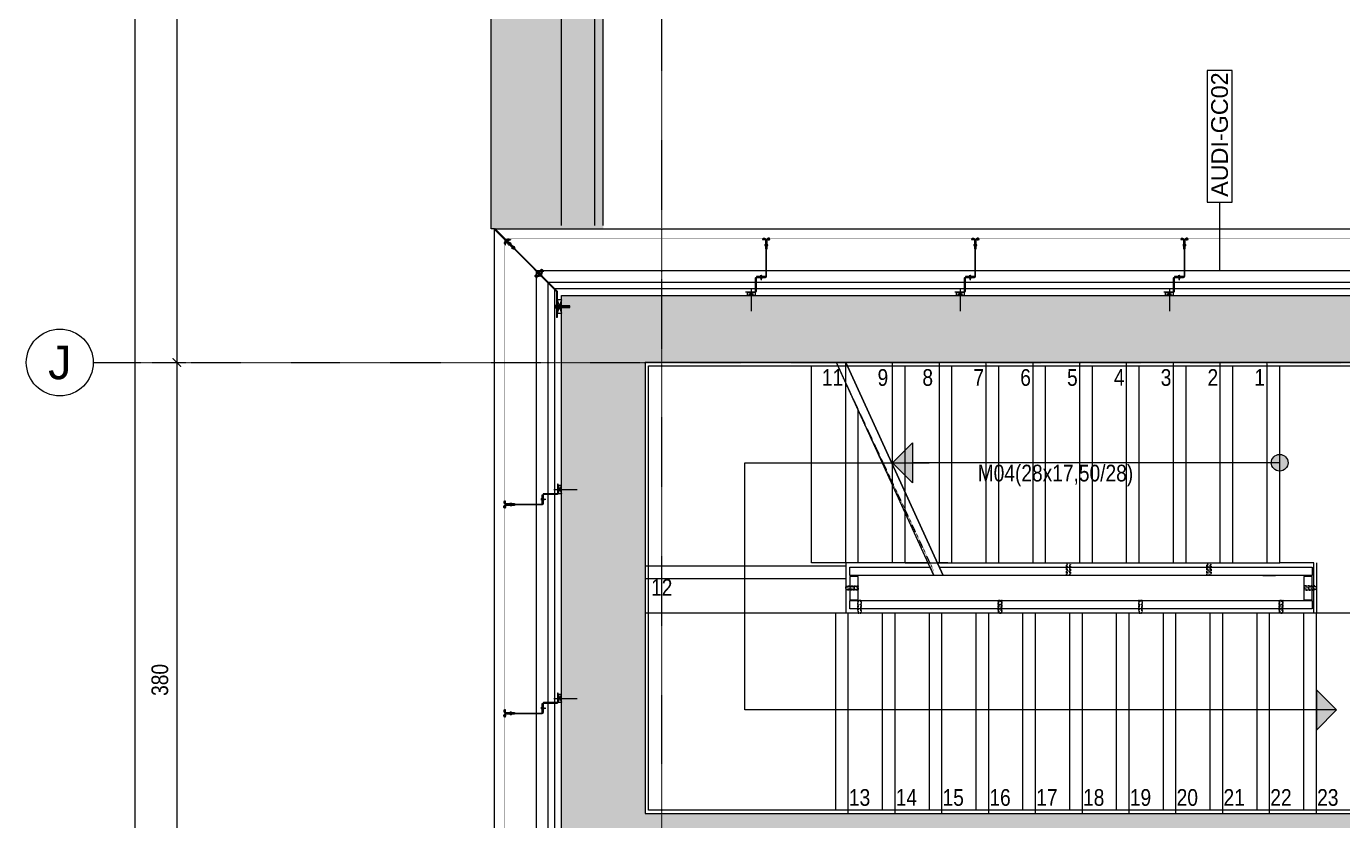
# Model space of a CAD drawing. Extents: x -1439 to 23780, y -1362 to 4476.
# Drawn here: x 12732 to 13520, y 2511 to 2986 of the extents above; entities that cross this region are included whole.
import ezdxf
from ezdxf.enums import TextEntityAlignment as Align

# ---------------------------------------------------------------- set-up
doc = ezdxf.new("R2010")
doc.units = 0
doc.header["$MEASUREMENT"] = 0
for name, pattern in [('Audi$0$DASHDOT2', [0.5, 0.25, -0.125, 0, -0.125]), ('Audi$0$DOT2', [0.125, 0, -0.125]), ('Audi$0$HIDDEN', [0.375, 0.25, -0.125])]:
    doc.linetypes.add(name, pattern=pattern)
doc.layers.get('0').update_dxf_attribs({"color": 9, "lineweight": 9})
doc.layers.get('Defpoints').update_dxf_attribs({"color": 9, "lineweight": 9})
for name, color, linetype, lineweight in [('Audi$0$01', 8, 'Continuous', 9), ('Audi$0$06B', 8, 'Continuous', 9), ('Audi$0$06C', 8, 'Continuous', 9), ('Audi$0$06D', 8, 'Continuous', 9), ('Audi$0$09W', 8, 'Continuous', 9), ('Audi$0$10', 8, 'Continuous', 9), ('Audi$0$14', 8, 'Continuous', 9), ('Audi$0$19', 8, 'Continuous', 9), ('Audi$0$19D', 8, 'Audi$0$DOT2', 9), ('Audi$0$20', 8, 'Audi$0$DOT2', 9), ('Audi$0$21', 8, 'Continuous', 9), ('Audi$0$22', 8, 'Continuous', 9), ('Audi$0$24', 8, 'Audi$0$DASHDOT2', 9), ('Audi$0$25', 8, 'Continuous', 9), ('Audi$0$33', 8, 'Audi$0$BATTING', 9), ('Audi$0$35', 8, 'Continuous', 9)]:
    doc.layers.add(name, color=color, linetype=linetype, lineweight=lineweight)
doc.styles.add('Audi$0$Arial', font='arial.ttf', dxfattribs={"height": 2.5})
doc.styles.add('Audi$0$MuuM_TEXT-STANDART', font='ARIALN.TTF')
doc.linetypes.add('Audi$0$BATTING', pattern='A,0.0001,-0.1,[134,ltypeshp.shx,S=0.1,R=0,X=-0.1,Y=0],-0.2,[134,ltypeshp.shx,S=0.1,R=180,X=0.1,Y=0],-0.1', length=0.4001)
doc.dimstyles.new('Audi$0$MuuM_DIM50', dxfattribs={"dimscale": 5, "dimtxt": 2, "dimasz": 1, "dimexe": 1, "dimexo": 1, "dimgap": 1, "dimtad": 1, "dimdec": 1, "dimrnd": 0.5, "dimdsep": 46, "dimtxsty": 'Audi$0$MuuM_TEXT-STANDART', "dimblk": 'Audi$0$_ArchTick', "dimcen": 0, "dimdle": 0.15, "dimclrd": 256, "dimclre": 256, "dimclrt": 256, "dimadec": 0, "dimazin": 0, "dimtfac": 5, "dimtdec": 1, "dimtix": 1, "dimtmove": 2, "dimatfit": 3, "dimldrblk": 'Audi$0$_Dot', "dimfxl": 3, "dimfxlon": 1, "dimtolj": 1, "dimlwd": -1, "dimlwe": -1, "dimarcsym": 0})

# ---------------------------------------------------------------- blocks, each defined once
blk = doc.blocks.new('Audi$0$0_wallno')
blk.add_lwpolyline([(-7.84, 1.5), (7.94, 1.5), (7.94, -1.5), (-7.84, -1.5)], close=True)
blk.add_lwpolyline([(7.94, 0), (16.13, 0)])
at = {"style": 'Audi$0$Arial'}
blk.add_attdef('GENISLIK', text='', height=2, dxfattribs=at).set_placement((8.44, 0), align=Align.BOTTOM_LEFT)
blk.add_attdef('DUVARNO', text='', height=2, dxfattribs=at).set_placement((0, 0), align=Align.MIDDLE_CENTER)
blk.add_attdef('YUKSEKLIK', text='', height=2, dxfattribs=at).set_placement((8.44, -0.5), align=Align.TOP_LEFT)
blk = doc.blocks.new('Audi$0$KAPI KODLARI 2. KAT')
at = {"layer": 'Audi$0$22'}
ref = blk.add_blockref('Audi$0$0_wallno', (13446.05, 2920.66), dxfattribs=dict(at, xscale=-5, yscale=5, zscale=5, rotation=90))
ref.add_attrib('DUVARNO', 'AUDI-GC02', dxfattribs={"layer": '0', "height": 10, "rotation": 90, "style": 'Audi$0$Arial'}).set_placement((13446.05, 2921.4), align=Align.MIDDLE_CENTER)
blk = doc.blocks.new('Audi$0$p-cephe_kose profili')
at = {"linetype": 'Continuous', "lineweight": 13}
for p, q in [((-2.75, 12.75), (-3.15, 12.75)), ((-3.15, -2.87), (-3.15, 12.75)), ((-2.75, -3.03), (-2.75, 12.75)), ((-3.15, -2.87), (-30.14, -29.86)), ((-2.75, -3.03), (-29.86, -30.14)), ((-34, -30.65), (-34, -32.75)), ((-34, -30.65), (-33.7, -30.65)), ((-33.85, -33.57), (-30.14, -29.86)), ((-33.7, -30.65), (-33.7, -32.75)), ((-33.57, -33.85), (-29.86, -30.14)), ((-33.53, -32.82), (-28.58, -27.87)), ((-33.32, -33.03), (-28.37, -28.08)), ((-28.08, -28.37), (-33.03, -33.32)), ((-27.87, -28.58), (-32.82, -33.53)), ((-30.14, -29.86), (-29.86, -30.14)), ((-29.86, -30.14), (-30.14, -29.86)), ((-28.37, -28.08), (-28.58, -27.87)), ((-28.08, -28.37), (-27.87, -28.58)), ((-33.85, -33.57), (-40.45, -40.17)), ((-33.57, -33.85), (-40.17, -40.45)), ((-33.57, -33.85), (-33.85, -33.57)), ((-32.75, -33.7), (-30.65, -33.7)), ((-32.75, -34), (-30.65, -34)), ((-30.65, -34), (-30.65, -33.7)), ((-40.45, -40.17), (-40.17, -40.45))]:
    blk.add_line(p, q, dxfattribs=at)
at = {"linetype": 'Continuous', "lineweight": 5}
for p, q in [((-2.75, 2.25), (-0.25, 10.25)), ((-0.25, 2.25), (-2.75, 10.25)), ((-3.15, 6.69), (1.05, 6.69)), ((1.05, 5.81), (-3.15, 5.81)), ((-2.73, 6.25), (4.2, 6.25)), ((4.85, 6.62), (1.05, 6.62)), ((4.85, 5.88), (1.05, 5.88))]:
    blk.add_line(p, q, dxfattribs=at)
for p, q in [((-16.23, -12.06), (-13.36, -12.06)), ((-15.99, -11.97), (-15.95, -11.97)), ((-15.99, -12.15), (-15.95, -12.15)), ((-15.95, -11.97), (-15.95, -12.15)), ((-15.5, -12.68), (-15.5, -11.44)), ((-15.41, -11.82), (-15.23, -11.82)), ((-15.41, -12.3), (-15.32, -12.3)), ((-15.32, -12.3), (-15.14, -12.3)), ((-15.3, -12.02), (-15.28, -12.37)), ((-15.23, -11.82), (-15.05, -11.82)), ((-15.19, -11.74), (-15.1, -12.37)), ((-15.14, -12.3), (-14.96, -12.3)), ((-15.05, -11.82), (-14.87, -11.82)), ((-15.01, -11.74), (-14.92, -12.37)), ((-14.96, -12.3), (-14.78, -12.3)), ((-14.87, -11.82), (-14.69, -11.82)), ((-14.83, -11.74), (-14.74, -12.37)), ((-14.78, -12.3), (-14.6, -12.3)), ((-14.69, -11.82), (-14.51, -11.82)), ((-14.65, -11.74), (-14.56, -12.37)), ((-14.6, -12.3), (-14.42, -12.3)), ((-14.51, -11.82), (-14.33, -11.82)), ((-14.47, -11.74), (-14.38, -12.37)), ((-14.42, -12.3), (-14.24, -12.3)), ((-14.33, -11.82), (-13.6, -12.06)), ((-14.29, -11.74), (-14.2, -12.37)), ((-14.24, -12.3), (-13.6, -12.06)), ((-14.1, -11.79), (-14.03, -12.33)), ((-12.68, -15.51), (-11.44, -15.51)), ((-11.74, -14.3), (-12.37, -14.21)), ((-11.74, -14.48), (-12.37, -14.39)), ((-11.74, -14.66), (-12.37, -14.57)), ((-11.74, -14.84), (-12.37, -14.75)), ((-11.74, -15.02), (-12.37, -14.93)), ((-11.74, -15.2), (-12.37, -15.11)), ((-12.02, -15.31), (-12.37, -15.29)), ((-11.79, -14.11), (-12.33, -14.03)), ((-12.3, -14.25), (-12.06, -13.61)), ((-12.3, -14.43), (-12.3, -14.25)), ((-12.3, -14.61), (-12.3, -14.43)), ((-12.3, -14.79), (-12.3, -14.61)), ((-12.3, -14.97), (-12.3, -14.79)), ((-12.3, -15.15), (-12.3, -14.97)), ((-12.3, -15.33), (-12.3, -15.15)), ((-12.3, -15.42), (-12.3, -15.33)), ((-12.06, -16.24), (-12.06, -13.37)), ((-11.82, -14.34), (-12.06, -13.61)), ((-11.82, -14.52), (-11.82, -14.34)), ((-11.82, -14.7), (-11.82, -14.52)), ((-11.82, -14.88), (-11.82, -14.7)), ((-11.82, -15.06), (-11.82, -14.88)), ((-11.82, -15.24), (-11.82, -15.06)), ((-11.82, -15.42), (-11.82, -15.24)), ((-12.15, -15.99), (-12.15, -15.96)), ((-11.97, -15.96), (-12.15, -15.96)), ((-11.97, -15.99), (-11.97, -15.96))]:
    blk.add_line(p, q)
at = {"linetype": 'Continuous', "lineweight": 18}
for p, q in [((-15.25, -10.86), (-15.25, -14)), ((-15.25, -10.86), (-14.95, -10.86)), ((-14.95, -10.86), (-14.95, -14)), ((-14.78, -14.07), (-12.56, -11.86)), ((-14.57, -14.28), (-12.35, -12.07)), ((-12.07, -12.35), (-14.28, -14.57)), ((-11.86, -12.56), (-14.07, -14.78)), ((-14, -14.95), (-10.86, -14.95)), ((-14, -15.25), (-10.86, -15.25)), ((-12.35, -12.07), (-12.56, -11.86)), ((-12.07, -12.35), (-11.86, -12.56)), ((-10.86, -15.25), (-10.86, -14.95))]:
    blk.add_line(p, q, dxfattribs=at)
at = {"lineweight": 5}
for p, q in [((-13.02, -13.73), (-13.73, -13.02)), ((-13.29, -13.01), (-13.66, -13.38)), ((-13.65, -12.66), (-12.44, -13.86)), ((-13.29, -13.01), (-13.52, -13.23)), ((-13.52, -13.23), (-13.29, -13.01)), ((-13.29, -13.01), (-12.92, -12.64)), ((-13.29, -13.01), (-13.07, -12.79)), ((-13.07, -12.79), (-13.29, -13.01)), ((-12.57, -13.28), (-13.28, -12.57)), ((-12.8, -13.5), (-13.27, -13.98)), ((-12.8, -13.5), (-12.32, -13.03)), ((-34.1, -31.92), (-34.1, -31.37)), ((-33.7, -31.92), (-33.7, -31.48)), ((-31.22, -31.93), (-31.93, -31.22)), ((-31.49, -31.21), (-31.86, -31.58)), ((-31.85, -30.86), (-30.64, -32.06)), ((-31.49, -31.21), (-31.71, -31.43)), ((-31.71, -31.43), (-31.49, -31.21)), ((-31.49, -31.21), (-31.12, -30.84)), ((-31.49, -31.21), (-31.27, -30.99)), ((-31.27, -30.99), (-31.49, -31.21)), ((-30.77, -31.48), (-31.48, -30.77)), ((-31, -31.7), (-30.52, -31.23)), ((-28.94, -29.65), (-29.65, -28.94)), ((-29.22, -28.93), (-29.59, -29.3)), ((-29.57, -28.58), (-28.37, -29.78)), ((-29.22, -28.93), (-29.44, -29.16)), ((-29.44, -29.16), (-29.22, -28.93)), ((-29.22, -28.93), (-28.84, -28.56)), ((-29.22, -28.93), (-28.99, -28.71)), ((-28.99, -28.71), (-29.22, -28.93)), ((-28.5, -29.21), (-29.21, -28.5)), ((-28.72, -29.43), (-29.2, -29.91)), ((-28.72, -29.43), (-28.24, -28.95)), ((-34.6, -31.92), (-33.2, -31.92)), ((-34.1, -31.66), (-33.7, -31.66)), ((-34.1, -31.92), (-34.1, -32.47)), ((-34.1, -32.18), (-33.7, -32.18)), ((-33.7, -31.92), (-33.7, -31.66)), ((-33.7, -31.66), (-33.7, -31.92)), ((-33.7, -31.92), (-33.7, -32.36)), ((-33.7, -31.92), (-33.7, -32.18)), ((-33.7, -32.18), (-33.7, -31.92)), ((-31.92, -34.1), (-32.47, -34.1)), ((-31.92, -33.7), (-32.36, -33.7)), ((-31.92, -33.7), (-32.18, -33.7)), ((-32.18, -33.7), (-31.92, -33.7)), ((-32.18, -34.1), (-32.18, -33.7)), ((-31.92, -34.6), (-31.92, -33.2)), ((-31.92, -33.7), (-31.66, -33.7)), ((-31.92, -33.7), (-31.48, -33.7)), ((-31.66, -33.7), (-31.92, -33.7)), ((-31.92, -34.1), (-31.37, -34.1)), ((-31.66, -34.1), (-31.66, -33.7)), ((-31, -31.7), (-31.47, -32.18))]:
    blk.add_line(p, q, dxfattribs=at)
at = {"lineweight": 0}
blk.add_line((-34, -32.75), (-34, -30.75), dxfattribs=at)
at = {"linetype": 'Continuous', "lineweight": 5}
for points in [[(-2.75, 10.25), (-0.25, 10.25), (-0.25, 2.25), (-2.75, 2.25)], [(1.05, 6.75), (4.85, 6.75), (4.85, 5.75), (1.05, 5.75)]]:
    blk.add_lwpolyline(points, close=True, dxfattribs=at)
blk.add_lwpolyline([(-38.03, -37.75), (-37.75, -38.03)])
for centre, radius, start, end in [((-14.88, -12.06), 1.11, 166.64023, 175.47875), ((-14.88, -12.06), 1.11, 184.52125, 193.35977), ((-15.5, -11.91), 0.473, 90, 166.64023), ((-15.5, -12.21), 0.473, 193.35977, 270), ((-15.41, -11.73), 0.09, 180, 270), ((-15.41, -12.39), 0.09, 90, 180), ((-12.21, -15.51), 0.473, 180, 256.64023), ((-12.39, -15.42), 0.09, 270, 0), ((-11.73, -15.42), 0.09, 180, 270), ((-11.91, -15.51), 0.473, 283.35977, 360), ((-12.06, -14.89), 1.11, 256.64023, 265.47875), ((-12.06, -14.89), 1.11, 274.52125, 283.35977)]:
    blk.add_arc(centre, radius, start, end)
at = {"linetype": 'Continuous', "lineweight": 18}
for centre, radius, start, end in [((-14.85, -14), 0.4, 180, 315), ((-14.85, -14), 0.1, 180, 315), ((-14, -14.85), 0.4, 135, 270), ((-14, -14.85), 0.1, 135, 270)]:
    blk.add_arc(centre, radius, start, end, dxfattribs=at)
at = {"lineweight": 5}
for centre, radius, start, end in [((-13.35, -12.95), 0.57, 67.91943, 202.08057), ((-13.23, -13.07), 0.909, 267.07503, 2.92498), ((-33.62, -31.92), 0.732, 131.19054, 228.80946), ((-33.83, -31.92), 0.46, 286.95738, 73.04263), ((-31.55, -31.15), 0.57, 67.91943, 202.08057), ((-31.43, -31.27), 0.909, 267.07503, 2.92498), ((-29.27, -28.88), 0.57, 67.91943, 202.08057), ((-29.15, -29), 0.909, 267.07503, 2.92498), ((-31.92, -33.62), 0.732, 221.19054, 318.80946), ((-31.92, -33.83), 0.46, 16.95737, 163.04262)]:
    blk.add_arc(centre, radius, start, end, dxfattribs=at)
at = {"linetype": 'Continuous', "lineweight": 13}
for centre, radius, start, end in [((-33.6, -32.75), 0.4, 180, 315), ((-33.6, -32.75), 0.1, 180, 315), ((-32.75, -33.6), 0.4, 135, 270), ((-32.75, -33.6), 0.1, 135, 270)]:
    blk.add_arc(centre, radius, start, end, dxfattribs=at)
at = {"linetype": 'Continuous', "lineweight": 5}
blk.add_rational_spline([(-3.15, 7.25), (-3.22, 7.25), (-3.29, 7.25), (-3.63, 7.25), (-3.68, 6.91), (-3.7, 6.83), (-3.71, 6.75), (-3.79, 6.25), (-3.71, 5.75), (-3.7, 5.67), (-3.68, 5.59), (-3.63, 5.25), (-3.29, 5.25), (-3.22, 5.25), (-3.15, 5.25), (-3.15, 6.25), (-3.15, 7.25)], [1, 1, 1, 0.760917374327, 1, 1, 1, 1, 1, 1, 1, 0.760917374327, 1, 1, 1, 1, 1], degree=2, knots=[0, 0, 0, 1, 1, 2, 2, 3, 3, 4, 4, 5, 5, 6, 6, 7, 7, 8, 8, 8], dxfattribs=at)
blk = doc.blocks.new('Audi$0$0_aks')
at = {"linetype": 'Continuous'}
blk.add_circle((0, 0), 2, dxfattribs=at)
at = {"style": 'Audi$0$Arial'}
blk.add_attdef('AKS', text='', height=2, dxfattribs=at).set_placement((0, 0), align=Align.MIDDLE_CENTER)
blk = doc.blocks.new('Audi$0$_ArchTick')
at = {"color": 0, "linetype": 'ByBlock', "const_width": 0.15}
blk.add_lwpolyline([(-0.5, -0.5), (0.5, 0.5)], dxfattribs=at)
blk = doc.blocks.new('*D502')
at = {"layer": 'Audi$0$25', "transparency": 16777216}
for p, q in [((-3830, 800), (-3810, 800)), ((-3815, -2440.75), (-3815, 800.75)), ((-3830, -2440), (-3810, -2440))]:
    blk.add_line(p, q, dxfattribs=at)
at = {"layer": 'Defpoints', "color": 0, "transparency": 16777216}
for p in [(-3840, 800), (-3815, 800), (-3840, -2440)]:
    blk.add_point(p, dxfattribs=at)
at = {"layer": 'Audi$0$25', "transparency": 16777216, "xscale": 5, "yscale": 5, "zscale": 5}
for p, rotation in [((-3815, 800), 90), ((-3815, -2440), 270)]:
    blk.add_blockref('Audi$0$_ArchTick', p, dxfattribs=dict(at, rotation=rotation))
at = {"layer": 'Audi$0$25', "transparency": 16777216, "insert": (-3825.11, -820), "char_height": 10, "attachment_point": 5, "rotation": 90, "style": 'Audi$0$MuuM_TEXT-STANDART'}
blk.add_mtext('\\A1;3240', dxfattribs=at)
blk = doc.blocks.new('Audi$0$_Dot')
at = {"color": 0, "linetype": 'ByBlock', "lineweight": -2}
blk.add_line((-0.5, 0), (-1, 0), dxfattribs=at)
at = {"color": 0, "linetype": 'ByBlock', "const_width": 0.5}
blk.add_lwpolyline([(-0.25, 0, 1), (0.25, 0, 1)], format="xyb", close=True, dxfattribs=at)
blk = doc.blocks.new('*D503')
at = {"layer": 'Audi$0$25', "transparency": 16777216}
for p, q in [((-3805, 800), (-3785, 800)), ((-3790, 800.75), (-3790, -0.75)), ((-3805, 0), (-3785, 0))]:
    blk.add_line(p, q, dxfattribs=at)
at = {"layer": 'Defpoints', "color": 0, "transparency": 16777216}
for p in [(-3840, 800), (-3840, 0), (-3790, 0)]:
    blk.add_point(p, dxfattribs=at)
at = {"layer": 'Audi$0$25', "transparency": 16777216, "xscale": 5, "yscale": 5, "zscale": 5}
for p, rotation in [((-3790, 800), 90), ((-3790, 0), 270)]:
    blk.add_blockref('Audi$0$_ArchTick', p, dxfattribs=dict(at, rotation=rotation))
at = {"layer": 'Audi$0$25', "transparency": 16777216, "insert": (-3800.11, 400), "char_height": 10, "attachment_point": 5, "rotation": 90, "style": 'Audi$0$MuuM_TEXT-STANDART'}
blk.add_mtext('\\A1;800', dxfattribs=at)
blk = doc.blocks.new('*D504')
at = {"layer": 'Audi$0$25', "transparency": 16777216}
for p, q in [((-3790, 0.75), (-3790, -380.75)), ((-3805, 0), (-3785, 0)), ((-3805, -380), (-3785, -380))]:
    blk.add_line(p, q, dxfattribs=at)
at = {"layer": 'Defpoints', "color": 0, "transparency": 16777216}
for p in [(-3840, 0), (-3840, -380), (-3790, -380)]:
    blk.add_point(p, dxfattribs=at)
at = {"layer": 'Audi$0$25', "transparency": 16777216, "xscale": 5, "yscale": 5, "zscale": 5}
for p, rotation in [((-3790, 0), 90), ((-3790, -380), 270)]:
    blk.add_blockref('Audi$0$_ArchTick', p, dxfattribs=dict(at, rotation=rotation))
at = {"layer": 'Audi$0$25', "transparency": 16777216, "insert": (-3800.11, -190), "char_height": 10, "attachment_point": 5, "rotation": 90, "style": 'Audi$0$MuuM_TEXT-STANDART'}
blk.add_mtext('\\A1;380', dxfattribs=at)
blk = doc.blocks.new('Audi$0$p- alum kaplama profil')
at = {"lineweight": 13}
blk.add_lwpolyline([(7.12, 12.59), (7.12, 26.49)], dxfattribs=at)
at = {"lineweight": 5}
blk.add_lwpolyline([(9.44, 15.16), (4.79, 15.16), (4.79, 17.16), (9.44, 17.16)], close=True, dxfattribs=at)
for points in [[(4.79, 15.16), (9.44, 17.16)], [(9.44, 15.16), (4.79, 17.16)]]:
    blk.add_lwpolyline(points, dxfattribs=at)
at = {"lineweight": 18}
blk.add_lwpolyline([(4.09, 6.16), (-1.41, 6.16), (-1.41, 6.46), (4.09, 6.46, 0.414214), (4.29, 6.66), (4.29, 14.66, -0.414214), (4.79, 15.16), (10.29, 15.16), (10.29, 14.86), (4.79, 14.86, 0.414214), (4.59, 14.66), (4.59, 6.66, -0.414214)], format="xyb", close=True, dxfattribs=at)
blk.add_lwpolyline([(-2.06, 5.56), (-2.06, -2.34), (-2.06, -15.69), (-1.66, -15.69), (-1.66, -2.34), (-1.66, 5.56), (-1.66, 5.56), (-1.66, 5.57), (-1.66, 5.57), (-1.66, 5.58), (-1.66, 5.58), (-1.65, 5.59), (-1.65, 5.59), (-1.65, 5.59), (-1.65, 5.6), (-1.65, 5.6), (-1.64, 5.61), (-1.64, 5.61), (-1.64, 5.62), (-1.64, 5.62), (-1.63, 5.62), (-1.63, 5.63), (-1.63, 5.63), (-1.62, 5.63), (-1.62, 5.64), (-1.61, 5.64), (-1.61, 5.64), (-1.61, 5.64), (-1.6, 5.65), (-1.6, 5.65), (-1.59, 5.65), (-1.59, 5.65), (-1.58, 5.65), (-1.58, 5.65), (-1.57, 5.66), (-1.57, 5.66), (-1.56, 5.66), (-1.56, 5.66), (3.94, 5.66), (3.94, 6.06), (-1.56, 6.06), (-1.58, 6.06), (-1.61, 6.05), (-1.63, 6.05), (-1.66, 6.05), (-1.68, 6.04), (-1.7, 6.03), (-1.73, 6.03), (-1.75, 6.02), (-1.77, 6.01), (-1.79, 6), (-1.82, 5.99), (-1.84, 5.97), (-1.86, 5.96), (-1.88, 5.94), (-1.89, 5.93), (-1.91, 5.91), (-1.93, 5.89), (-1.95, 5.87), (-1.96, 5.85), (-1.97, 5.83), (-1.99, 5.81), (-2, 5.79), (-2.01, 5.77), (-2.02, 5.75), (-2.03, 5.72), (-2.04, 5.7), (-2.04, 5.68), (-2.05, 5.65), (-2.05, 5.63), (-2.06, 5.61), (-2.06, 5.58)], close=True)
blk.add_lwpolyline([(-1.66, -2.34), (-2.06, -2.34)])
for points in [[(-2.36, -10.84), (-2.36, -16.39), (-2.36, -16.39, -0.414214), (-2.51, -16.54), (-2.51, -16.54), (-4.06, -16.54), (-4.06, -16.84), (-2.51, -16.84), (-2.51, -16.84, 0.414214), (-2.06, -16.39), (-2.06, -10.84)], [(-1.36, -10.84), (-1.66, -10.84), (-1.66, -16.39, 0.414214), (-1.21, -16.84), (-1.21, -16.84), (0.34, -16.84), (0.34, -16.54), (-1.21, -16.54), (-1.21, -16.54, -0.414214), (-1.36, -16.39), (-1.36, -16.39)]]:
    blk.add_lwpolyline(points, format="xyb", close=True)
for points in [[(0.67, 5.66, -10), (1.91, 5.66, -10)], [(0.67, 5.66, -10), (0.67, 5.64, -10), (0.67, 5.62, -10), (0.67, 5.6, -10), (0.68, 5.58, -10), (0.68, 5.56, -10), (0.69, 5.54, -10), (0.69, 5.52, -10), (0.7, 5.5, -10), (0.7, 5.48, -10), (0.71, 5.46, -10), (0.72, 5.45, -10), (0.73, 5.43, -10), (0.74, 5.41, -10), (0.75, 5.4, -10), (0.76, 5.38, -10), (0.77, 5.36, -10), (0.79, 5.35, -10), (0.8, 5.33, -10), (0.81, 5.32, -10), (0.83, 5.31, -10), (0.84, 5.29, -10), (0.86, 5.28, -10), (0.87, 5.27, -10), (0.89, 5.26, -10), (0.91, 5.25, -10), (0.92, 5.24, -10), (0.94, 5.23, -10), (0.96, 5.22, -10), (0.98, 5.21, -10), (1, 5.21, -10), (1.02, 5.2, -10), (1.03, 5.2, -10)], [(0.96, 5.66, -10), (0.97, 5.66, -10), (0.97, 5.66, -10), (0.97, 5.66, -10), (0.98, 5.66, -10), (0.98, 5.66, -10), (0.99, 5.66, -10), (0.99, 5.66, -10), (1, 5.66, -10), (1, 5.67, -10), (1, 5.67, -10), (1.01, 5.67, -10), (1.01, 5.67, -10), (1.01, 5.67, -10), (1.02, 5.68, -10), (1.02, 5.68, -10), (1.02, 5.68, -10), (1.03, 5.69, -10), (1.03, 5.69, -10), (1.03, 5.69, -10), (1.04, 5.7, -10), (1.04, 5.7, -10), (1.04, 5.7, -10), (1.04, 5.71, -10), (1.04, 5.71, -10), (1.05, 5.72, -10), (1.05, 5.72, -10), (1.05, 5.72, -10), (1.05, 5.73, -10), (1.05, 5.73, -10), (1.05, 5.74, -10), (1.05, 5.74, -10), (1.05, 5.75, -10)], [(1.61, 6.87, -10), (0.98, 6.96, -10)], [(1.33, 5.85, -10), (0.98, 5.88, -10)], [(1.56, 7.05, -10), (1.02, 7.13, -10)], [(1.03, 5.2, -10), (1.04, 5.2, -10), (1.05, 5.19, -10), (1.05, 5.19, -10), (1.06, 5.19, -10), (1.06, 5.19, -10), (1.07, 5.19, -10), (1.07, 5.19, -10), (1.08, 5.19, -10), (1.08, 5.19, -10), (1.09, 5.19, -10), (1.09, 5.18, -10), (1.1, 5.18, -10), (1.1, 5.18, -10), (1.11, 5.18, -10), (1.11, 5.18, -10), (1.12, 5.18, -10), (1.12, 5.18, -10), (1.13, 5.18, -10), (1.13, 5.18, -10), (1.14, 5.18, -10), (1.15, 5.18, -10), (1.15, 5.18, -10), (1.16, 5.17, -10), (1.16, 5.17, -10), (1.17, 5.17, -10), (1.17, 5.17, -10), (1.18, 5.17, -10), (1.18, 5.17, -10), (1.19, 5.17, -10), (1.19, 5.17, -10), (1.2, 5.17, -10), (1.2, 5.17, -10)], [(1.05, 6.91, -10), (1.29, 7.56, -10)], [(1.05, 5.83, -10), (1.05, 6.01, -10)], [(1.05, 5.75, -10), (1.05, 5.83, -10)], [(1.2, 5.17, -10), (1.2, 5.2, -10)], [(1.38, 5.2, -10), (1.2, 5.2, -10)], [(1.29, 4.93, -10), (1.29, 7.8, -10)], [(1.53, 6.82, -10), (1.29, 7.56, -10)], [(1.29, 6.16, -10), (1.29, 6.26, -10)], [(1.38, 5.17, -10), (1.38, 5.2, -10)], [(1.38, 5.17, -10), (1.38, 5.17, -10), (1.39, 5.17, -10), (1.39, 5.17, -10), (1.4, 5.17, -10), (1.41, 5.17, -10), (1.41, 5.17, -10), (1.42, 5.17, -10), (1.42, 5.17, -10), (1.43, 5.17, -10), (1.43, 5.18, -10), (1.44, 5.18, -10), (1.44, 5.18, -10), (1.45, 5.18, -10), (1.45, 5.18, -10), (1.46, 5.18, -10), (1.46, 5.18, -10), (1.47, 5.18, -10), (1.47, 5.18, -10), (1.48, 5.18, -10), (1.48, 5.18, -10), (1.49, 5.18, -10), (1.5, 5.19, -10), (1.5, 5.19, -10), (1.51, 5.19, -10), (1.51, 5.19, -10), (1.52, 5.19, -10), (1.52, 5.19, -10), (1.53, 5.19, -10), (1.53, 5.19, -10), (1.54, 5.19, -10), (1.54, 5.2, -10), (1.55, 5.2, -10)], [(1.53, 5.75, -10), (1.53, 5.92, -10)], [(1.53, 5.75, -10), (1.53, 5.74, -10), (1.53, 5.74, -10), (1.53, 5.73, -10), (1.53, 5.73, -10), (1.53, 5.72, -10), (1.54, 5.72, -10), (1.54, 5.72, -10), (1.54, 5.71, -10), (1.54, 5.71, -10), (1.54, 5.7, -10), (1.54, 5.7, -10), (1.55, 5.7, -10), (1.55, 5.69, -10), (1.55, 5.69, -10), (1.55, 5.69, -10), (1.56, 5.68, -10), (1.56, 5.68, -10), (1.56, 5.68, -10), (1.57, 5.67, -10), (1.57, 5.67, -10), (1.58, 5.67, -10), (1.58, 5.67, -10), (1.58, 5.67, -10), (1.59, 5.66, -10), (1.59, 5.66, -10), (1.6, 5.66, -10), (1.6, 5.66, -10), (1.6, 5.66, -10), (1.61, 5.66, -10), (1.61, 5.66, -10), (1.62, 5.66, -10), (1.62, 5.66, -10)], [(1.55, 5.2, -10), (1.57, 5.2, -10), (1.59, 5.21, -10), (1.6, 5.21, -10), (1.62, 5.22, -10), (1.64, 5.23, -10), (1.66, 5.24, -10), (1.68, 5.25, -10), (1.69, 5.26, -10), (1.71, 5.27, -10), (1.73, 5.28, -10), (1.74, 5.29, -10), (1.76, 5.31, -10), (1.77, 5.32, -10), (1.78, 5.33, -10), (1.8, 5.35, -10), (1.81, 5.36, -10), (1.82, 5.38, -10), (1.83, 5.4, -10), (1.84, 5.41, -10), (1.85, 5.43, -10), (1.86, 5.45, -10), (1.87, 5.46, -10), (1.88, 5.48, -10), (1.89, 5.5, -10), (1.89, 5.52, -10), (1.9, 5.54, -10), (1.9, 5.56, -10), (1.9, 5.58, -10), (1.91, 5.6, -10), (1.91, 5.62, -10), (1.91, 5.64, -10), (1.91, 5.66, -10)], [(-2.86, -13.04, 0), (-0.86, -13.04, 0)], [(-2.36, -12.52, 0), (-2.4, -12.53, 0), (-2.43, -12.56, 0), (-2.47, -12.58, 0), (-2.5, -12.6, 0), (-2.53, -12.63, 0), (-2.56, -12.66, 0), (-2.59, -12.69, 0), (-2.61, -12.73, 0), (-2.63, -12.76, 0), (-2.65, -12.8, 0), (-2.67, -12.84, 0), (-2.68, -12.88, 0), (-2.69, -12.92, 0), (-2.7, -12.96, 0), (-2.71, -13, 0), (-2.71, -13.04, 0), (-2.71, -13.08, 0), (-2.7, -13.13, 0), (-2.69, -13.17, 0), (-2.68, -13.21, 0), (-2.67, -13.25, 0), (-2.65, -13.28, 0), (-2.63, -13.32, 0), (-2.61, -13.36, 0), (-2.59, -13.39, 0), (-2.56, -13.42, 0), (-2.53, -13.45, 0), (-2.5, -13.48, 0), (-2.47, -13.51, 0), (-2.43, -13.53, 0), (-2.4, -13.55, 0), (-2.36, -13.57, 0)], [(-2.36, -13.04, 0), (-2.36, -12.52, 0)], [(-2.36, -13.04, 0), (-2.36, -12.73, 0)], [(-2.36, -12.73, 0), (-2.36, -13.04, 0)], [(-1.36, -12.73, 0), (-2.36, -12.73, 0)], [(-2.36, -13.04, 0), (-2.36, -13.36, 0)], [(-2.36, -13.04, 0), (-2.36, -13.57, 0)], [(-2.36, -13.36, 0), (-2.36, -13.04, 0)], [(-1.36, -13.36, 0), (-2.36, -13.36, 0)], [(-1.36, -13.04, 0), (-1.36, -12.37, 0)], [(-1.36, -13.72, 0), (-1.32, -13.68, 0), (-1.29, -13.65, 0), (-1.26, -13.61, 0), (-1.23, -13.58, 0), (-1.2, -13.54, 0), (-1.18, -13.5, 0), (-1.16, -13.45, 0), (-1.14, -13.41, 0), (-1.12, -13.37, 0), (-1.1, -13.32, 0), (-1.09, -13.28, 0), (-1.08, -13.23, 0), (-1.07, -13.18, 0), (-1.06, -13.14, 0), (-1.06, -13.09, 0), (-1.06, -13.04, 0), (-1.06, -12.99, 0), (-1.06, -12.95, 0), (-1.07, -12.9, 0), (-1.08, -12.85, 0), (-1.09, -12.81, 0), (-1.1, -12.76, 0), (-1.12, -12.72, 0), (-1.14, -12.67, 0), (-1.16, -12.63, 0), (-1.18, -12.59, 0), (-1.2, -12.55, 0), (-1.23, -12.51, 0), (-1.26, -12.47, 0), (-1.29, -12.43, 0), (-1.32, -12.4, 0), (-1.36, -12.37, 0)], [(-1.36, -13.04, 0), (-1.36, -13.72, 0)], [(-3.84, -17.04, 0), (-3.81, -17.07, 0), (-3.78, -17.1, 0), (-3.75, -17.12, 0), (-3.72, -17.15, 0), (-3.69, -17.17, 0), (-3.66, -17.19, 0), (-3.62, -17.21, 0), (-3.59, -17.23, 0), (-3.55, -17.24, 0), (-3.52, -17.26, 0), (-3.48, -17.27, 0), (-3.44, -17.28, 0), (-3.4, -17.28, 0), (-3.36, -17.29, 0), (-3.32, -17.29, 0), (-3.29, -17.29, 0), (-3.25, -17.29, 0), (-3.21, -17.29, 0), (-3.17, -17.28, 0), (-3.13, -17.28, 0), (-3.09, -17.27, 0), (-3.06, -17.26, 0), (-3.02, -17.24, 0), (-2.98, -17.23, 0), (-2.95, -17.21, 0), (-2.91, -17.19, 0), (-2.88, -17.17, 0), (-2.85, -17.15, 0), (-2.82, -17.12, 0), (-2.79, -17.1, 0), (-2.76, -17.07, 0), (-2.73, -17.04, 0)], [(-3.29, -17.04, 0), (-3.84, -17.04, 0)], [(-2.85, -16.54, 0), (-2.86, -16.51, 0), (-2.87, -16.47, 0), (-2.89, -16.44, 0), (-2.91, -16.41, 0), (-2.93, -16.38, 0), (-2.96, -16.35, 0), (-2.98, -16.33, 0), (-3.01, -16.31, 0), (-3.04, -16.29, 0), (-3.07, -16.27, 0), (-3.11, -16.25, 0), (-3.14, -16.24, 0), (-3.18, -16.23, 0), (-3.21, -16.22, 0), (-3.25, -16.22, 0), (-3.29, -16.22, 0), (-3.32, -16.22, 0), (-3.36, -16.22, 0), (-3.39, -16.23, 0), (-3.43, -16.24, 0), (-3.46, -16.25, 0), (-3.5, -16.27, 0), (-3.53, -16.29, 0), (-3.56, -16.31, 0), (-3.59, -16.33, 0), (-3.61, -16.35, 0), (-3.64, -16.38, 0), (-3.66, -16.41, 0), (-3.68, -16.44, 0), (-3.7, -16.47, 0), (-3.71, -16.51, 0), (-3.73, -16.54, 0)], [(-3.29, -16.54, 0), (-3.73, -16.54, 0)], [(-3.29, -16.54, 0), (-3.55, -16.54, 0)], [(-3.55, -16.54, 0), (-3.29, -16.54, 0)], [(-3.55, -17.04, 0), (-3.55, -16.54, 0)], [(-3.29, -17.54, 0), (-3.29, -16.04, 0)], [(-3.29, -16.54, 0), (-2.85, -16.54, 0)], [(-3.29, -16.54, 0), (-3.03, -16.54, 0)], [(-3.03, -16.54, 0), (-3.29, -16.54, 0)], [(-3.29, -17.04, 0), (-2.73, -17.04, 0)], [(-3.03, -17.04, 0), (-3.03, -16.54, 0)], [(-0.56, -17.04, 0), (-1.11, -17.04, 0)], [(0, -17.04, 0), (-0.03, -17.07, 0), (-0.06, -17.1, 0), (-0.09, -17.12, 0), (-0.12, -17.15, 0), (-0.15, -17.17, 0), (-0.18, -17.19, 0), (-0.22, -17.21, 0), (-0.25, -17.23, 0), (-0.29, -17.24, 0), (-0.33, -17.26, 0), (-0.36, -17.27, 0), (-0.4, -17.28, 0), (-0.44, -17.28, 0), (-0.48, -17.29, 0), (-0.52, -17.29, 0), (-0.56, -17.29, 0), (-0.59, -17.29, 0), (-0.63, -17.29, 0), (-0.67, -17.28, 0), (-0.71, -17.28, 0), (-0.75, -17.27, 0), (-0.79, -17.26, 0), (-0.82, -17.24, 0), (-0.86, -17.23, 0), (-0.89, -17.21, 0), (-0.93, -17.19, 0), (-0.96, -17.17, 0), (-0.99, -17.15, 0), (-1.02, -17.12, 0), (-1.05, -17.1, 0), (-1.08, -17.07, 0), (-1.11, -17.04, 0)], [(-1, -16.54, 0), (-0.98, -16.51, 0), (-0.97, -16.47, 0), (-0.95, -16.44, 0), (-0.93, -16.41, 0), (-0.91, -16.38, 0), (-0.88, -16.35, 0), (-0.86, -16.33, 0), (-0.83, -16.31, 0), (-0.8, -16.29, 0), (-0.77, -16.27, 0), (-0.73, -16.25, 0), (-0.7, -16.24, 0), (-0.66, -16.23, 0), (-0.63, -16.22, 0), (-0.59, -16.22, 0), (-0.56, -16.22, 0), (-0.52, -16.22, 0), (-0.48, -16.22, 0), (-0.45, -16.23, 0), (-0.41, -16.24, 0), (-0.38, -16.25, 0), (-0.34, -16.27, 0), (-0.31, -16.29, 0), (-0.28, -16.31, 0), (-0.25, -16.33, 0), (-0.23, -16.35, 0), (-0.2, -16.38, 0), (-0.18, -16.41, 0), (-0.16, -16.44, 0), (-0.14, -16.47, 0), (-0.13, -16.51, 0), (-0.12, -16.54, 0)], [(-0.56, -16.54, 0), (-1, -16.54, 0)], [(-0.56, -16.54, 0), (-0.82, -16.54, 0)], [(-0.82, -16.54, 0), (-0.56, -16.54, 0)], [(-0.82, -17.04, 0), (-0.82, -16.54, 0)], [(-0.56, -17.54, 0), (-0.56, -16.04, 0)], [(-0.56, -16.54, 0), (-0.3, -16.54, 0)], [(-0.56, -16.54, 0), (-0.12, -16.54, 0)], [(-0.3, -16.54, 0), (-0.56, -16.54, 0)], [(-0.56, -17.04, 0), (0, -17.04, 0)], [(-0.3, -17.04, 0), (-0.3, -16.54, 0)]]:
    blk.add_polyline3d(points)
blk = doc.blocks.new('Audi$0$p-lama profili')
at = {"layer": 'Audi$0$20', "linetype": 'Audi$0$HIDDEN', "ltscale": 0.5}
blk.add_lwpolyline([(0.75, -0.45), (-0.75, -0.45), (-0.75, -6.5), (-1.25, -6.5), (-1.25, -0.45), (-1.25, -0.45), (-1.25, 0), (1.25, 0), (1.25, -0.45), (1.25, -0.45), (1.25, -6.5), (0.75, -6.5), (0.75, -0.45)], dxfattribs=at)
blk.add_lwpolyline([(-0.75, -2.5), (0.75, -2.5), (0.75, -7.5), (-0.75, -7.5)], close=True, dxfattribs=at)
blk = doc.blocks.new('Audi$0$P-AKS_AUDI')
at = {"layer": 'Audi$0$24'}
for points in [[(-3500, -2590), (-3500, 1250)], [(-3840, 0), (360, 0)]]:
    blk.add_lwpolyline(points, dxfattribs=at)
at = {"layer": 'Audi$0$24', "xscale": 10, "yscale": 10, "zscale": 10}
blk.add_blockref('Audi$0$0_aks', (-3860, 0), dxfattribs=at).add_auto_attribs({'AKS': 'J'})
at = {"layer": 'Audi$0$25'}
for base, p1, p2, picture, middle in [((-3815, 800), (-3840, -2440), (-3840, 800), '*D502', (-3825.11, -820)), ((-3790, 0), (-3840, 800), (-3840, 0), '*D503', (-3800.11, 400)), ((-3790, -380), (-3840, 0), (-3840, -380), '*D504', (-3800.11, -190))]:
    dim = blk.add_linear_dim(base=base, p1=p1, p2=p2, angle=90, dimstyle='Audi$0$MuuM_DIM50', dxfattribs=at)
    dim.commit()
    dim.dimension.update_dxf_attribs({"geometry": picture, "text_midpoint": middle})
blk = doc.blocks.new('Audi$0$p-2. kat planı')
at = {"layer": 'Audi$0$09W'}
h = blk.add_hatch(dxfattribs=at)
h.set_pattern_fill('ANSI33', color=256, scale=25, style=0)
h.paths.add_polyline_path([(13112.5, 2515), (13647.5, 2515), (13647.5, 2430), (13852.5, 2430), (13852.5, 2390), (13607.5, 2390), (13607.5, 2475), (13102.5, 2475), (13102.5, 2390), (13052.5, 2390), (13052.5, 2515), (13052.5, 2825), (13852.5, 2825), (13852.5, 2785), (13102.5, 2785), (13102.5, 2515)])
at = {"layer": 'Audi$0$19'}
h = blk.add_hatch(color=256, dxfattribs=at)
h.dxf.hatch_style = 1
h.paths.add_polyline_path([(13262.44, 2737), (13262.44, 2713), (13250.42, 2725)])
h = blk.add_hatch(color=256, dxfattribs=at)
h.dxf.hatch_style = 1
edge = h.paths.add_edge_path()
edge.add_arc((13482, 2725), 5, 90, 450)
h = blk.add_hatch(color=256, dxfattribs=at)
h.dxf.hatch_style = 1
h.paths.add_polyline_path([(13504, 2589), (13504, 2565), (13516.02, 2577)])
at = {"layer": 'Audi$0$01'}
blk.add_lwpolyline([(13112.5, 2515), (13647.5, 2515), (13647.5, 2430), (13852.5, 2430), (13852.5, 2390), (13607.5, 2390), (13607.5, 2475), (13102.5, 2475), (13102.5, 2390), (13052.5, 2390), (13052.5, 2515), (13052.5, 2825), (13852.5, 2825), (13852.5, 2785), (13102.5, 2785), (13102.5, 2515)], close=True, dxfattribs=at)
at = {"layer": 'Audi$0$06B'}
for points in [[(13225, 2657.5), (13225, 2657.5), (13225, 2662.5), (13272.96, 2662.5), (13275.24, 2657.5), (13225, 2657.5), (13225, 2657.5)], [(13278.55, 2662.5), (13501.5, 2662.5), (13501.5, 2662.5), (13501.5, 2660), (13501.5, 2657.5), (13280.83, 2657.5), (13278.55, 2662.5)], [(13472, 2657.5), (13479.5, 2657.5)], [(13496.5, 2643), (13501.5, 2643), (13501.5, 2657), (13496.5, 2657), (13496.5, 2643)], [(13225, 2642.5), (13500, 2642.5), (13501.5, 2642.5), (13501.5, 2637.5), (13230, 2637.5), (13225, 2637.5), (13225, 2642.5)], [(13230, 2637.5), (13225, 2637.5)]]:
    blk.add_lwpolyline(points, dxfattribs=at)
blk.add_lwpolyline([(13230, 2643), (13230, 2657), (13225, 2657), (13225, 2643)], close=True, dxfattribs=at)
at = {"layer": 'Audi$0$06C'}
blk.add_lwpolyline([(13012.5, 1124.33), (13012.5, 1124.33), (13012.5, 2865), (16712.5, 2865), (16712.49, 2206.39)], dxfattribs=at)
blk.add_lwpolyline([(13012.5, 1124.33), (13012.5, 1124.33), (13012.5, 2865), (16712.5, 2865), (16712.49, 2206.39)], dxfattribs=at)
at = {"layer": 'Audi$0$06D'}
for points in [[(13037.5, 1825), (13037.5, 2840), (13925, 2840)], [(13044.5, 1825), (13044.5, 2833), (13925, 2833), (13925, 2825)]]:
    blk.add_lwpolyline(points, dxfattribs=at)
at = {"layer": 'Audi$0$10'}
for points, const_width in [([(13018.5, 1124.33), (13018.5, 2859), (16706.5, 2859), (16706.5, 2206.39)], 0.2), ([(13018.5, 1124.33), (13018.5, 2859), (16706.5, 2859), (16706.5, 2206.39)], 0.2), ([(13041.5, 1818.19), (13041.5, 2836), (13931.45, 2836)], 0.1)]:
    blk.add_lwpolyline(points, dxfattribs=dict(at, const_width=const_width))
at = {"layer": 'Audi$0$14'}
blk.add_lwpolyline([(13854.5, 2580), (13854.5, 2657), (13835.5, 2657), (13835.5, 2627), (13649.5, 2627), (13649.5, 2657), (13630.5, 2657), (13630.5, 2625), (13630.5, 2517), (13104.5, 2517), (13104.5, 2783), (13630.5, 2783), (13630.5, 2763), (13649.5, 2763), (13649.5, 2783), (13835.5, 2783), (13835.5, 2763), (13854.5, 2763), (13854.5, 2803), (13925, 2803), (13927, 2803), (13927, 2819.3)], dxfattribs=at)
at = {"layer": 'Audi$0$19', "linetype": 'Continuous'}
for points in [[(13202, 2665), (13202, 2783)], [(13258, 2665), (13258, 2783)], [(13258, 2665), (13398, 2665), (13398, 2783)], [(13286, 2665), (13286, 2783)], [(13286, 2665), (13426, 2665), (13426, 2783)], [(13314, 2665), (13314, 2783)], [(13314, 2665), (13454, 2665), (13454, 2783)], [(13342, 2665), (13342, 2783)], [(13342, 2665), (13482, 2665), (13482, 2783)], [(13370, 2665), (13370, 2783)], [(13230, 2665), (13230, 2756.39)], [(13258, 2665), (13258, 2717.44)], [(13222.5, 2663), (13102.5, 2663)], [(13271.86, 2665), (13202, 2665)], [(13222.5, 2665), (13222.5, 2635)], [(13283.5, 2665), (13277.45, 2665)], [(13504, 2665), (13504, 2635)], [(13216.5, 2517), (13216.5, 2635)], [(13510, 2635), (13222.5, 2635)], [(13244.5, 2517), (13244.5, 2635)], [(13272.5, 2517), (13272.5, 2635)], [(13300.5, 2517), (13300.5, 2635)], [(13328.5, 2517), (13328.5, 2635)], [(13356.5, 2517), (13356.5, 2635)], [(13384.5, 2517), (13384.5, 2635)], [(13412.5, 2517), (13412.5, 2635)], [(13440.5, 2517), (13440.5, 2635)], [(13468.5, 2517), (13468.5, 2635), (13440.5, 2635)], [(13468.5, 2517), (13468.5, 2635)], [(13496.5, 2517), (13496.5, 2635), (13468.5, 2635)]]:
    blk.add_lwpolyline(points, dxfattribs=at)
at = {"layer": 'Audi$0$19'}
for points in [[(13280.83, 2657.5), (13275.24, 2657.5), (13216.91, 2785), (13222.5, 2785), (13280.83, 2657.5)], [(13280.83, 2657.5), (13222.5, 2785)], [(13280.83, 2657.5), (13222.5, 2785)], [(13515.98, 2577), (13162.25, 2577), (13162.25, 2725), (13272.36, 2725)], [(13482, 2725), (13262.44, 2725), (13262.44, 2725)]]:
    blk.add_lwpolyline(points, dxfattribs=at)
for points in [[(13262.44, 2737), (13262.44, 2713), (13250.42, 2725)], [(13504, 2589), (13504, 2565), (13516.02, 2577)]]:
    blk.add_lwpolyline(points, close=True, dxfattribs=at)
blk.add_circle((13482, 2725), 5, dxfattribs=at)
blk.add_circle((13482, 2725), 5, dxfattribs=at)
at = {"layer": 'Audi$0$19D'}
blk.add_lwpolyline([(13275.24, 2660), (13216.91, 2785)], dxfattribs=at)
at = {"layer": 'Audi$0$19D', "linetype": 'Audi$0$HIDDEN'}
for points in [[(13275.24, 2657.5), (13216.91, 2785)], [(13222.5, 2725), (13222.5, 2785)], [(13250.5, 2665), (13250.5, 2785)], [(13278.5, 2665), (13278.5, 2785)], [(13306.5, 2665), (13306.5, 2785)], [(13334.5, 2665), (13334.5, 2785)], [(13362.5, 2665), (13362.5, 2785)], [(13390.5, 2665), (13390.5, 2785)], [(13418.5, 2665), (13418.5, 2785)], [(13446.5, 2665), (13446.5, 2785)], [(13474.5, 2665), (13474.5, 2785)], [(13222.5, 2665), (13222.5, 2773.02)], [(13250.5, 2665), (13250.5, 2713.02)], [(13222.5, 2655.5), (13102.5, 2655.5)], [(13224, 2515), (13224, 2635)], [(13252, 2515), (13252, 2635)], [(13280, 2515), (13280, 2635)], [(13308, 2515), (13308, 2635)], [(13336, 2515), (13336, 2635)], [(13364, 2515), (13364, 2635)], [(13392, 2515), (13392, 2635)], [(13420, 2515), (13420, 2635)], [(13448, 2515), (13448, 2635)], [(13476, 2515), (13476, 2635)], [(13504, 2515), (13504, 2635)]]:
    blk.add_lwpolyline(points, dxfattribs=at)
at = {"layer": 'Audi$0$33', "ltscale": 0.4}
blk.add_lwpolyline([(13925, 2829), (13048.29, 2829), (13048.46, 1825)], dxfattribs=at)
for p, rotation in [((13355.75, 2657.5), 180), ((13439.75, 2657.5), 180), ((13230, 2650), 270)]:
    blk.add_blockref('Audi$0$p-lama profili', p, dxfattribs=dict(rotation=rotation))
at = {"xscale": -1, "rotation": 90}
blk.add_blockref('Audi$0$p-lama profili', (13496.5, 2650), dxfattribs=at)
at = {"xscale": -1}
for p in [(13230.75, 2642.5), (13314.75, 2642.5), (13398.75, 2642.5), (13482.75, 2642.5)]:
    blk.add_blockref('Audi$0$p-lama profili', p, dxfattribs=at)
at = {"layer": 'Audi$0$10', "xscale": -1}
for name, p, rotation in [('Audi$0$p-cephe_kose profili', (13052.75, 2824.69), 180), ('Audi$0$p- alum kaplama profil', (13035.34, 2701.86), 270), ('Audi$0$p- alum kaplama profil', (13035.34, 2576.86), 270)]:
    blk.add_blockref(name, p, dxfattribs=dict(at, rotation=rotation))
at = {"layer": 'Audi$0$10', "rotation": 180}
for p in [(13173.14, 2842.16), (13298.14, 2842.16), (13423.14, 2842.16)]:
    blk.add_blockref('Audi$0$p- alum kaplama profil', p, dxfattribs=at)
at = {"layer": 'Audi$0$24'}
blk.add_blockref('Audi$0$P-AKS_AUDI', (16612.5, 2785), dxfattribs=at)
at = {"layer": 'Audi$0$21', "style": 'Audi$0$MuuM_TEXT-STANDART'}
for s, p in [('11', (13208.27, 2771.03)), ('9', (13241.53, 2771.03)), ('8', (13268.35, 2771.03)), ('7', (13298.85, 2771.03)), ('6', (13326.85, 2771.03)), ('5', (13354.85, 2771.03)), ('4', (13382.85, 2771.03)), ('3', (13410.85, 2771.03)), ('2', (13438.85, 2771.03)), ('1', (13466.85, 2771.03)), ('12', (13106.1, 2645.36)), ('13', (13224.41, 2519.65)), ('14', (13252.41, 2519.65)), ('15', (13280.41, 2519.65)), ('16', (13308.41, 2519.65)), ('17', (13336.41, 2519.65)), ('18', (13364.41, 2519.65)), ('19', (13392.41, 2519.65)), ('20', (13420.41, 2519.65)), ('21', (13448.41, 2519.65)), ('22', (13476.41, 2519.65)), ('23', (13504.41, 2519.65))]:
    blk.add_text(s, height=10, dxfattribs=at).set_placement(p)
at = {"layer": 'Audi$0$21', "color": 250, "insert": (13347.92, 2710.8), "char_height": 10, "attachment_point": 8, "style": 'Audi$0$MuuM_TEXT-STANDART'}
blk.add_mtext('M04(28x17,50/28)', dxfattribs=at)

msp = doc.modelspace()

# ---------------------------------------------------------------- hatches: boundary and pattern name
h = msp.add_hatch(color=253)
h.dxf.hatch_style = 1
h.paths.add_polyline_path([(13077.5, 2865), (13010.5, 2865), (13010.5, 3927), (14154.5, 3927), (14154.5, 2865), (14087.5, 2865), (14087.5, 3860), (13077.5, 3860)])

# ---------------------------------------------------------------- linework, layer by layer
at = {"layer": 'Audi$0$06D'}
for points in [[(13012.5, 2865), (13010.5, 2865), (13010.5, 3927), (14154.5, 3927), (14154.5, 2867)], [(13077.5, 2867), (13077.5, 3860), (14087.5, 3860), (14087.5, 2867)]]:
    msp.add_lwpolyline(points, dxfattribs=at)
at = {"layer": 'Audi$0$20', "linetype": 'Audi$0$HIDDEN'}
for points in [[(13052.5, 2867), (13052.5, 3270), (13052.5, 3885), (14112.5, 3885), (14112.5, 2867)], [(13072.5, 2867), (13072.5, 3270), (13072.5, 3865), (14092.5, 3865), (14092.5, 2867)]]:
    msp.add_lwpolyline(points, dxfattribs=at)
at = {"layer": 'Audi$0$35'}
msp.add_lwpolyline([(13230, 2665), (13202, 2665), (13202, 2783)], dxfattribs=at)
msp.add_lwpolyline([(13482, 2783), (13630.5, 2783), (13630.5, 2763), (13649.5, 2763), (13649.5, 2783), (13835.5, 2783), (13835.5, 2768), (13835.5, 2627), (13649.5, 2627), (13649.5, 2657), (13630.5, 2657), (13630.5, 2517), (13524.52, 2517), (13524.52, 2635), (13502.5, 2635), (13502.5, 2665), (13482, 2665)], close=True, dxfattribs=at)
at = {"layer": 'Audi$0$35', "linetype": 'Continuous'}
msp.add_lwpolyline([(13222.5, 2635), (13102.5, 2635)], dxfattribs=at)

# ---------------------------------------------------------------- block references
msp.add_blockref('Audi$0$p-2. kat planı', (0, 0))
at = {"layer": 'Audi$0$22'}
msp.add_blockref('Audi$0$KAPI KODLARI 2. KAT', (0, 0), dxfattribs=at)

doc.saveas('drawing.dxf')
